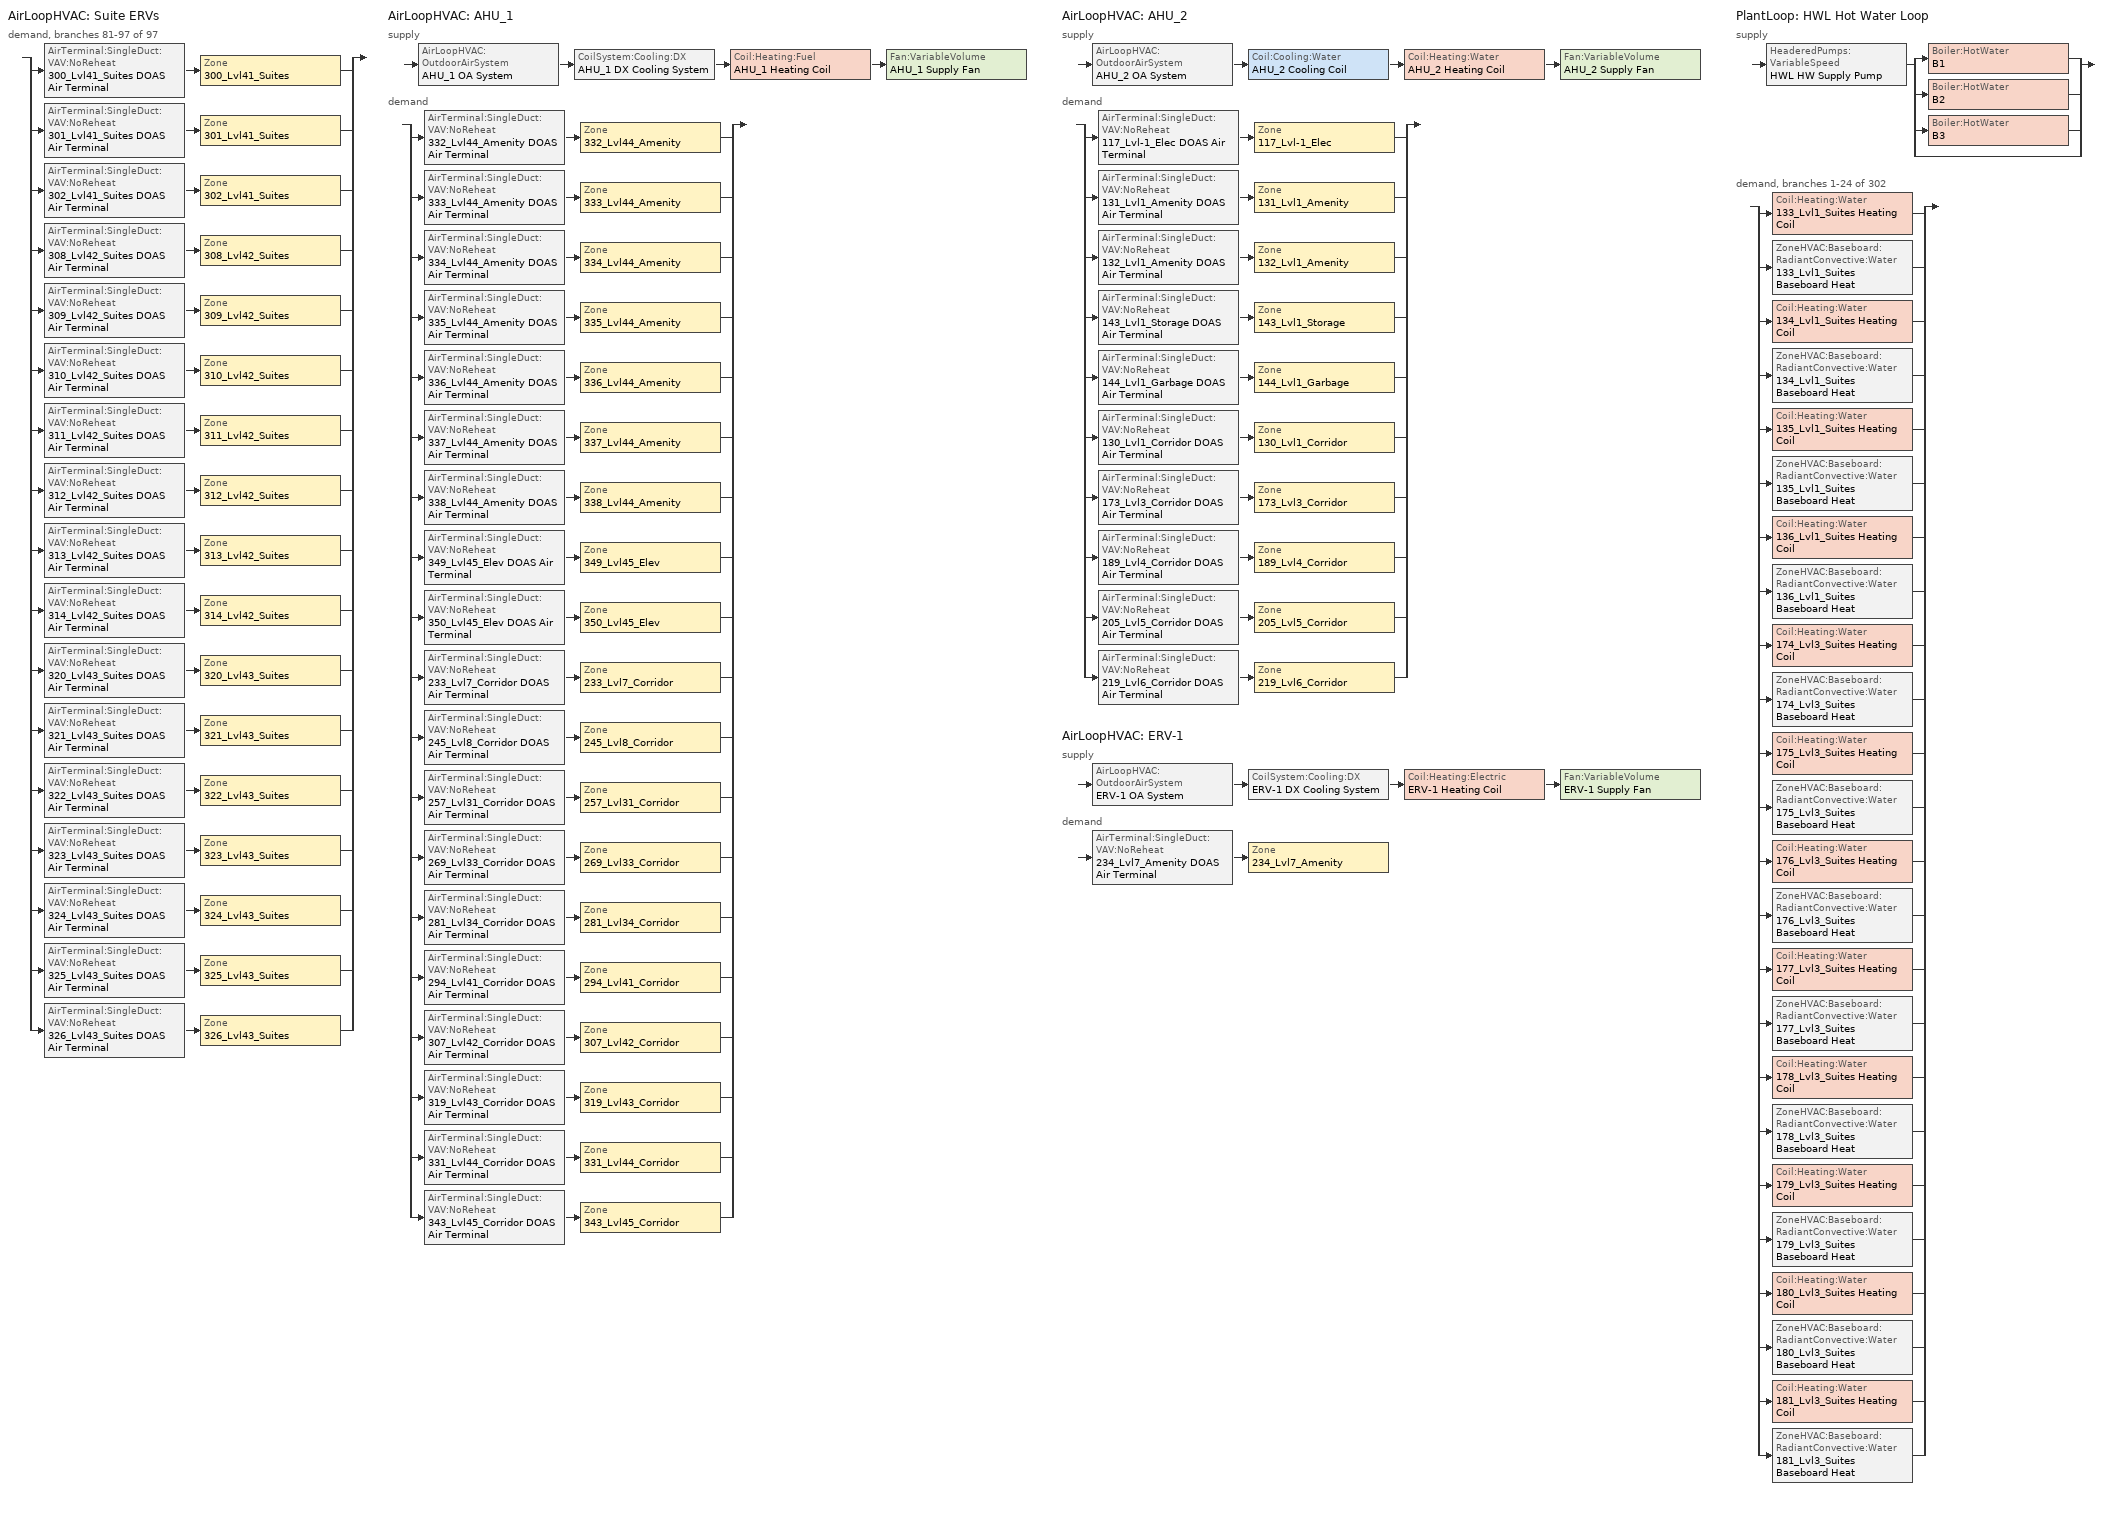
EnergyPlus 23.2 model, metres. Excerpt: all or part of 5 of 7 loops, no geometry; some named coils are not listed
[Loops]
AirLoopHVAC 'Suite ERVs'
 demand, branches 81-97 of 97: split
  | AirTerminal:SingleDuct:VAV:NoReheat '300_Lvl41_Suites DOAS Air Terminal' > Zone '300_Lvl41_Suites'
  | AirTerminal:SingleDuct:VAV:NoReheat '301_Lvl41_Suites DOAS Air Terminal' > Zone '301_Lvl41_Suites'
  | AirTerminal:SingleDuct:VAV:NoReheat '302_Lvl41_Suites DOAS Air Terminal' > Zone '302_Lvl41_Suites'
  | AirTerminal:SingleDuct:VAV:NoReheat '308_Lvl42_Suites DOAS Air Terminal' > Zone '308_Lvl42_Suites'
  | AirTerminal:SingleDuct:VAV:NoReheat '309_Lvl42_Suites DOAS Air Terminal' > Zone '309_Lvl42_Suites'
  | AirTerminal:SingleDuct:VAV:NoReheat '310_Lvl42_Suites DOAS Air Terminal' > Zone '310_Lvl42_Suites'
  | AirTerminal:SingleDuct:VAV:NoReheat '311_Lvl42_Suites DOAS Air Terminal' > Zone '311_Lvl42_Suites'
  | AirTerminal:SingleDuct:VAV:NoReheat '312_Lvl42_Suites DOAS Air Terminal' > Zone '312_Lvl42_Suites'
  | AirTerminal:SingleDuct:VAV:NoReheat '313_Lvl42_Suites DOAS Air Terminal' > Zone '313_Lvl42_Suites'
  | AirTerminal:SingleDuct:VAV:NoReheat '314_Lvl42_Suites DOAS Air Terminal' > Zone '314_Lvl42_Suites'
  | AirTerminal:SingleDuct:VAV:NoReheat '320_Lvl43_Suites DOAS Air Terminal' > Zone '320_Lvl43_Suites'
  | AirTerminal:SingleDuct:VAV:NoReheat '321_Lvl43_Suites DOAS Air Terminal' > Zone '321_Lvl43_Suites'
  | AirTerminal:SingleDuct:VAV:NoReheat '322_Lvl43_Suites DOAS Air Terminal' > Zone '322_Lvl43_Suites'
  | AirTerminal:SingleDuct:VAV:NoReheat '323_Lvl43_Suites DOAS Air Terminal' > Zone '323_Lvl43_Suites'
  | AirTerminal:SingleDuct:VAV:NoReheat '324_Lvl43_Suites DOAS Air Terminal' > Zone '324_Lvl43_Suites'
  | AirTerminal:SingleDuct:VAV:NoReheat '325_Lvl43_Suites DOAS Air Terminal' > Zone '325_Lvl43_Suites'
  | AirTerminal:SingleDuct:VAV:NoReheat '326_Lvl43_Suites DOAS Air Terminal' > Zone '326_Lvl43_Suites'
AirLoopHVAC 'AHU_1'
 supply: AirLoopHVAC:OutdoorAirSystem 'AHU_1 OA System' > CoilSystem:Cooling:DX 'AHU_1 DX Cooling System' > Coil:Heating:Fuel 'AHU_1 Heating Coil' > Fan:VariableVolume 'AHU_1 Supply Fan'
 demand: split
  | AirTerminal:SingleDuct:VAV:NoReheat '332_Lvl44_Amenity DOAS Air Terminal' > Zone '332_Lvl44_Amenity'
  | AirTerminal:SingleDuct:VAV:NoReheat '333_Lvl44_Amenity DOAS Air Terminal' > Zone '333_Lvl44_Amenity'
  | AirTerminal:SingleDuct:VAV:NoReheat '334_Lvl44_Amenity DOAS Air Terminal' > Zone '334_Lvl44_Amenity'
  | AirTerminal:SingleDuct:VAV:NoReheat '335_Lvl44_Amenity DOAS Air Terminal' > Zone '335_Lvl44_Amenity'
  | AirTerminal:SingleDuct:VAV:NoReheat '336_Lvl44_Amenity DOAS Air Terminal' > Zone '336_Lvl44_Amenity'
  | AirTerminal:SingleDuct:VAV:NoReheat '337_Lvl44_Amenity DOAS Air Terminal' > Zone '337_Lvl44_Amenity'
  | AirTerminal:SingleDuct:VAV:NoReheat '338_Lvl44_Amenity DOAS Air Terminal' > Zone '338_Lvl44_Amenity'
  | AirTerminal:SingleDuct:VAV:NoReheat '349_Lvl45_Elev DOAS Air Terminal' > Zone '349_Lvl45_Elev'
  | AirTerminal:SingleDuct:VAV:NoReheat '350_Lvl45_Elev DOAS Air Terminal' > Zone '350_Lvl45_Elev'
  | AirTerminal:SingleDuct:VAV:NoReheat '233_Lvl7_Corridor DOAS Air Terminal' > Zone '233_Lvl7_Corridor'
  | AirTerminal:SingleDuct:VAV:NoReheat '245_Lvl8_Corridor DOAS Air Terminal' > Zone '245_Lvl8_Corridor'
  | AirTerminal:SingleDuct:VAV:NoReheat '257_Lvl31_Corridor DOAS Air Terminal' > Zone '257_Lvl31_Corridor'
  | AirTerminal:SingleDuct:VAV:NoReheat '269_Lvl33_Corridor DOAS Air Terminal' > Zone '269_Lvl33_Corridor'
  | AirTerminal:SingleDuct:VAV:NoReheat '281_Lvl34_Corridor DOAS Air Terminal' > Zone '281_Lvl34_Corridor'
  | AirTerminal:SingleDuct:VAV:NoReheat '294_Lvl41_Corridor DOAS Air Terminal' > Zone '294_Lvl41_Corridor'
  | AirTerminal:SingleDuct:VAV:NoReheat '307_Lvl42_Corridor DOAS Air Terminal' > Zone '307_Lvl42_Corridor'
  | AirTerminal:SingleDuct:VAV:NoReheat '319_Lvl43_Corridor DOAS Air Terminal' > Zone '319_Lvl43_Corridor'
  | AirTerminal:SingleDuct:VAV:NoReheat '331_Lvl44_Corridor DOAS Air Terminal' > Zone '331_Lvl44_Corridor'
  | AirTerminal:SingleDuct:VAV:NoReheat '343_Lvl45_Corridor DOAS Air Terminal' > Zone '343_Lvl45_Corridor'
AirLoopHVAC 'AHU_2'
 supply: AirLoopHVAC:OutdoorAirSystem 'AHU_2 OA System' > Coil:Cooling:Water 'AHU_2 Cooling Coil' > Coil:Heating:Water 'AHU_2 Heating Coil' > Fan:VariableVolume 'AHU_2 Supply Fan'
 demand: split
  | AirTerminal:SingleDuct:VAV:NoReheat '117_Lvl-1_Elec DOAS Air Terminal' > Zone '117_Lvl-1_Elec'
  | AirTerminal:SingleDuct:VAV:NoReheat '131_Lvl1_Amenity DOAS Air Terminal' > Zone '131_Lvl1_Amenity'
  | AirTerminal:SingleDuct:VAV:NoReheat '132_Lvl1_Amenity DOAS Air Terminal' > Zone '132_Lvl1_Amenity'
  | AirTerminal:SingleDuct:VAV:NoReheat '143_Lvl1_Storage DOAS Air Terminal' > Zone '143_Lvl1_Storage'
  | AirTerminal:SingleDuct:VAV:NoReheat '144_Lvl1_Garbage DOAS Air Terminal' > Zone '144_Lvl1_Garbage'
  | AirTerminal:SingleDuct:VAV:NoReheat '130_Lvl1_Corridor DOAS Air Terminal' > Zone '130_Lvl1_Corridor'
  | AirTerminal:SingleDuct:VAV:NoReheat '173_Lvl3_Corridor DOAS Air Terminal' > Zone '173_Lvl3_Corridor'
  | AirTerminal:SingleDuct:VAV:NoReheat '189_Lvl4_Corridor DOAS Air Terminal' > Zone '189_Lvl4_Corridor'
  | AirTerminal:SingleDuct:VAV:NoReheat '205_Lvl5_Corridor DOAS Air Terminal' > Zone '205_Lvl5_Corridor'
  | AirTerminal:SingleDuct:VAV:NoReheat '219_Lvl6_Corridor DOAS Air Terminal' > Zone '219_Lvl6_Corridor'
AirLoopHVAC 'ERV-1'
 supply: AirLoopHVAC:OutdoorAirSystem 'ERV-1 OA System' > CoilSystem:Cooling:DX 'ERV-1 DX Cooling System' > Coil:Heating:Electric 'ERV-1 Heating Coil' > Fan:VariableVolume 'ERV-1 Supply Fan'
 demand: AirTerminal:SingleDuct:VAV:NoReheat '234_Lvl7_Amenity DOAS Air Terminal' > Zone '234_Lvl7_Amenity'
PlantLoop 'HWL Hot Water Loop'
 supply: HeaderedPumps:VariableSpeed 'HWL HW Supply Pump' > split
  | Boiler:HotWater 'B1'
  | Boiler:HotWater 'B2'
  | Boiler:HotWater 'B3'
  | bypass
 demand, branches 1-24 of 302: split
  | Coil:Heating:Water '133_Lvl1_Suites Heating Coil'
  | ZoneHVAC:Baseboard:RadiantConvective:Water '133_Lvl1_Suites Baseboard Heat'
  | Coil:Heating:Water '134_Lvl1_Suites Heating Coil'
  | ZoneHVAC:Baseboard:RadiantConvective:Water '134_Lvl1_Suites Baseboard Heat'
  | Coil:Heating:Water '135_Lvl1_Suites Heating Coil'
  | ZoneHVAC:Baseboard:RadiantConvective:Water '135_Lvl1_Suites Baseboard Heat'
  | Coil:Heating:Water '136_Lvl1_Suites Heating Coil'
  | ZoneHVAC:Baseboard:RadiantConvective:Water '136_Lvl1_Suites Baseboard Heat'
  | Coil:Heating:Water '174_Lvl3_Suites Heating Coil'
  | ZoneHVAC:Baseboard:RadiantConvective:Water '174_Lvl3_Suites Baseboard Heat'
  | Coil:Heating:Water '175_Lvl3_Suites Heating Coil'
  | ZoneHVAC:Baseboard:RadiantConvective:Water '175_Lvl3_Suites Baseboard Heat'
  | Coil:Heating:Water '176_Lvl3_Suites Heating Coil'
  | ZoneHVAC:Baseboard:RadiantConvective:Water '176_Lvl3_Suites Baseboard Heat'
  | Coil:Heating:Water '177_Lvl3_Suites Heating Coil'
  | ZoneHVAC:Baseboard:RadiantConvective:Water '177_Lvl3_Suites Baseboard Heat'
  | Coil:Heating:Water '178_Lvl3_Suites Heating Coil'
  | ZoneHVAC:Baseboard:RadiantConvective:Water '178_Lvl3_Suites Baseboard Heat'
  | Coil:Heating:Water '179_Lvl3_Suites Heating Coil'
  | ZoneHVAC:Baseboard:RadiantConvective:Water '179_Lvl3_Suites Baseboard Heat'
  | Coil:Heating:Water '180_Lvl3_Suites Heating Coil'
  | ZoneHVAC:Baseboard:RadiantConvective:Water '180_Lvl3_Suites Baseboard Heat'
  | Coil:Heating:Water '181_Lvl3_Suites Heating Coil'
  | ZoneHVAC:Baseboard:RadiantConvective:Water '181_Lvl3_Suites Baseboard Heat'
[DesignSpecification:OutdoorAir] Outdoor Air Method=Sum
Name | Outdoor Air Flow per Person {m3/s-person} | Outdoor Air Flow per Zone Floor Area {m3/s-m2}
No_OA | 0 | 0
Corr_62_DSOA | 0 | 0.0003
MPAmen-Dorm_62_DSOA; Suites_62_DSOA | 0.0025 | 0.0003
[DesignSpecification:ZoneAirDistribution]
Ez_0.8: Zone Air Distribution Effectiveness in Cooling Mode=0.8; Zone Air Distribution Effectiveness in Heating Mode=0.8
[Sizing:Zone] Zone Cooling Design Supply Air Temperature Input Method=SupplyAirTemperature; Zone Cooling Design Supply Air Temperature {C}=14; Zone Cooling Design Supply Air Temperature Difference {deltaC}=11.11; Zone Heating Design Supply Air Temperature Input Method=SupplyAirTemperature; Zone Heating Design Supply Air Temperature {C}=50; Zone Heating Design Supply Air Temperature Difference {deltaC}=30; Zone Cooling Design Supply Air Humidity Ratio {kgWater/kgDryAir}=0.008; Zone Heating Design Supply Air Humidity Ratio {kgWater/kgDryAir}=0.008; Cooling Minimum Air Flow Fraction=0; Heating Maximum Air Flow Fraction=0; Design Specification Zone Air Distribution Object=Ez_0.8
Name | Design Specification Outdoor Air Object | Cooling Design Air Flow Method | Cooling Design Air Flow Rate {m3/s} | Heating Design Air Flow Method | Heating Design Air Flow Rate {m3/s}
300_Lvl41_Suites; 301_Lvl41_Suites; 312_Lvl42_Suites; 313_Lvl42_Suites; 324_Lvl43_Suites; 325_Lvl43_Suites | Suites_62_DSOA | Flow/Zone | 0.401133 | Flow/Zone | 0.401133
302_Lvl41_Suites; 308_Lvl42_Suites; 314_Lvl42_Suites; 320_Lvl43_Suites; 326_Lvl43_Suites | Suites_62_DSOA | Flow/Zone | 0.283152 | Flow/Zone | 0.283152
309_Lvl42_Suites; 321_Lvl43_Suites | Suites_62_DSOA | Flow/Zone | 0.495517 | Flow/Zone | 0.495517
310_Lvl42_Suites; 322_Lvl43_Suites | Suites_62_DSOA | Flow/Zone | 0.377537 | Flow/Zone | 0.377537
311_Lvl42_Suites; 323_Lvl43_Suites | Suites_62_DSOA | Flow/Zone | 0.637093 | Flow/Zone | 0.637093
117_Lvl-1_Elec; 143_Lvl1_Storage; 144_Lvl1_Garbage; 349_Lvl45_Elev; 350_Lvl45_Elev | No_OA | DesignDay | 0 | DesignDay | 0
131_Lvl1_Amenity | MPAmen-Dorm_62_DSOA | Flow/Zone | 0.424729 | Flow/Zone | 0.424729
132_Lvl1_Amenity; 337_Lvl44_Amenity | MPAmen-Dorm_62_DSOA | Flow/Zone | 0.471921 | Flow/Zone | 0.471921
234_Lvl7_Amenity | MPAmen-Dorm_62_DSOA | Flow/Zone | 0.212364 | Flow/Zone | 0.212364
332_Lvl44_Amenity | MPAmen-Dorm_62_DSOA | Flow/Zone | 0.377537 | Flow/Zone | 0.377537
333_Lvl44_Amenity | MPAmen-Dorm_62_DSOA | Flow/Zone | 1.03823 | Flow/Zone | 1.03823
334_Lvl44_Amenity; 335_Lvl44_Amenity | MPAmen-Dorm_62_DSOA | Flow/Zone | 0.188768 | Flow/Zone | 0.188768
336_Lvl44_Amenity; 338_Lvl44_Amenity | MPAmen-Dorm_62_DSOA | Flow/Zone | 0.283152 | Flow/Zone | 0.283152
130_Lvl1_Corridor; 173_Lvl3_Corridor; 189_Lvl4_Corridor; 205_Lvl5_Corridor; 219_Lvl6_Corridor; 233_Lvl7_Corridor; 245_Lvl8_Corridor; 257_Lvl31_Corridor; 269_Lvl33_Corridor; 281_Lvl34_Corridor; 294_Lvl41_Corridor; 307_Lvl42_Corridor; 319_Lvl43_Corridor; 331_Lvl44_Corridor; 343_Lvl45_Corridor | Corr_62_DSOA | DesignDay | 0 | Flow/Zone | 0.2
[Sizing:System] Type of Load to Size On=VentilationRequirement; Design Outdoor Air Flow Rate {m3/s}=autosize; Central Heating Maximum System Air Flow Ratio=1; Preheat Design Temperature {C}=2; Preheat Design Humidity Ratio {kgWater/kgDryAir}=0.008; Precool Design Temperature {C}=11; Precool Design Humidity Ratio {kgWater/kgDryAir}=0.008; Type of Zone Sum to Use=NonCoincident; 100% Outdoor Air in Cooling=Yes; 100% Outdoor Air in Heating=Yes; Central Cooling Design Supply Air Humidity Ratio {kgWater/kgDryAir}=0.00924; Central Heating Design Supply Air Humidity Ratio {kgWater/kgDryAir}=0.003; Cooling Supply Air Flow Rate Method=DesignDay; Cooling Supply Air Flow Rate {m3/s}=0; Heating Supply Air Flow Rate Method=DesignDay; Heating Supply Air Flow Rate {m3/s}=0; System Outdoor Air Method=ZoneSum; Zone Maximum Outdoor Air Fraction=1; Cooling Design Capacity Method=CoolingDesignCapacity; Cooling Design Capacity {W}=autosize; Heating Design Capacity Method=HeatingDesignCapacity; Heating Design Capacity {W}=autosize; Central Cooling Capacity Control Method=OnOff
Name | Central Cooling Design Supply Air Temperature {C} | Central Heating Design Supply Air Temperature {C}
AHU_1; AHU_2 | 21 | 20
ERV-1 | 12.8 | 12.2
[Sizing:Plant]
HWL Hot Water Loop: Loop Type=Heating; Design Loop Exit Temperature {C}=82; Loop Design Temperature Difference {deltaC}=11
[ZoneControl:Thermostat] Control Type Schedule=HVACTemplate-Always 4
Name | Zone or ZoneList | Control 1
300_Lvl41_Suites Thermostat | 300_Lvl41_Suites | G_Tstat_Template Dual SP Control
301_Lvl41_Suites Thermostat | 301_Lvl41_Suites | G_Tstat_Template Dual SP Control
302_Lvl41_Suites Thermostat | 302_Lvl41_Suites | G_Tstat_Template Dual SP Control
308_Lvl42_Suites Thermostat | 308_Lvl42_Suites | G_Tstat_Template Dual SP Control
309_Lvl42_Suites Thermostat | 309_Lvl42_Suites | G_Tstat_Template Dual SP Control
310_Lvl42_Suites Thermostat | 310_Lvl42_Suites | G_Tstat_Template Dual SP Control
311_Lvl42_Suites Thermostat | 311_Lvl42_Suites | G_Tstat_Template Dual SP Control
312_Lvl42_Suites Thermostat | 312_Lvl42_Suites | G_Tstat_Template Dual SP Control
313_Lvl42_Suites Thermostat | 313_Lvl42_Suites | G_Tstat_Template Dual SP Control
314_Lvl42_Suites Thermostat | 314_Lvl42_Suites | G_Tstat_Template Dual SP Control
320_Lvl43_Suites Thermostat | 320_Lvl43_Suites | G_Tstat_Template Dual SP Control
321_Lvl43_Suites Thermostat | 321_Lvl43_Suites | G_Tstat_Template Dual SP Control
322_Lvl43_Suites Thermostat | 322_Lvl43_Suites | G_Tstat_Template Dual SP Control
323_Lvl43_Suites Thermostat | 323_Lvl43_Suites | G_Tstat_Template Dual SP Control
324_Lvl43_Suites Thermostat | 324_Lvl43_Suites | G_Tstat_Template Dual SP Control
325_Lvl43_Suites Thermostat | 325_Lvl43_Suites | G_Tstat_Template Dual SP Control
326_Lvl43_Suites Thermostat | 326_Lvl43_Suites | G_Tstat_Template Dual SP Control
117_Lvl-1_Elec Thermostat | 117_Lvl-1_Elec | H_Tstat_Template Dual SP Control
131_Lvl1_Amenity Thermostat | 131_Lvl1_Amenity | B_Tstat_Template Dual SP Control
132_Lvl1_Amenity Thermostat | 132_Lvl1_Amenity | B_Tstat_Template Dual SP Control
143_Lvl1_Storage Thermostat | 143_Lvl1_Storage | H_Tstat_Template Dual SP Control
144_Lvl1_Garbage Thermostat | 144_Lvl1_Garbage | H_Tstat_Template Dual SP Control
234_Lvl7_Amenity Thermostat | 234_Lvl7_Amenity | B_Tstat_Template Dual SP Control
332_Lvl44_Amenity Thermostat | 332_Lvl44_Amenity | B_Tstat_Template Dual SP Control
333_Lvl44_Amenity Thermostat | 333_Lvl44_Amenity | B_Tstat_Template Dual SP Control
334_Lvl44_Amenity Thermostat | 334_Lvl44_Amenity | B_Tstat_Template Dual SP Control
335_Lvl44_Amenity Thermostat | 335_Lvl44_Amenity | B_Tstat_Template Dual SP Control
336_Lvl44_Amenity Thermostat | 336_Lvl44_Amenity | B_Tstat_Template Dual SP Control
337_Lvl44_Amenity Thermostat | 337_Lvl44_Amenity | B_Tstat_Template Dual SP Control
338_Lvl44_Amenity Thermostat | 338_Lvl44_Amenity | B_Tstat_Template Dual SP Control
349_Lvl45_Elev Thermostat | 349_Lvl45_Elev | H_Tstat_Template Dual SP Control
350_Lvl45_Elev Thermostat | 350_Lvl45_Elev | H_Tstat_Template Dual SP Control
130_Lvl1_Corridor Thermostat | 130_Lvl1_Corridor | HtgOnly_Tstat_Template Dual SP Control
173_Lvl3_Corridor Thermostat | 173_Lvl3_Corridor | HtgOnly_Tstat_Template Dual SP Control
189_Lvl4_Corridor Thermostat | 189_Lvl4_Corridor | HtgOnly_Tstat_Template Dual SP Control
205_Lvl5_Corridor Thermostat | 205_Lvl5_Corridor | HtgOnly_Tstat_Template Dual SP Control
219_Lvl6_Corridor Thermostat | 219_Lvl6_Corridor | HtgOnly_Tstat_Template Dual SP Control
233_Lvl7_Corridor Thermostat | 233_Lvl7_Corridor | HtgOnly_Tstat_Template Dual SP Control
245_Lvl8_Corridor Thermostat | 245_Lvl8_Corridor | HtgOnly_Tstat_Template Dual SP Control
257_Lvl31_Corridor Thermostat | 257_Lvl31_Corridor | HtgOnly_Tstat_Template Dual SP Control
269_Lvl33_Corridor Thermostat | 269_Lvl33_Corridor | HtgOnly_Tstat_Template Dual SP Control
281_Lvl34_Corridor Thermostat | 281_Lvl34_Corridor | HtgOnly_Tstat_Template Dual SP Control
294_Lvl41_Corridor Thermostat | 294_Lvl41_Corridor | HtgOnly_Tstat_Template Dual SP Control
307_Lvl42_Corridor Thermostat | 307_Lvl42_Corridor | HtgOnly_Tstat_Template Dual SP Control
319_Lvl43_Corridor Thermostat | 319_Lvl43_Corridor | HtgOnly_Tstat_Template Dual SP Control
331_Lvl44_Corridor Thermostat | 331_Lvl44_Corridor | HtgOnly_Tstat_Template Dual SP Control
343_Lvl45_Corridor Thermostat | 343_Lvl45_Corridor | HtgOnly_Tstat_Template Dual SP Control
[ThermostatSetpoint:DualSetpoint]
Name | Heating Setpoint Temperature Schedule | Cooling Setpoint Temperature Schedule
HtgOnly_Tstat_Template Dual SP Control | Corr_18C_Ann | NoClg_Ann
B_Tstat_Template Dual SP Control | B_Htg_NECB | B_Clg_NECB
G_Tstat_Template Dual SP Control | G_Htg_NECB | G_Clg_NECB
H_Tstat_Template Dual SP Control | H_Htg_NECB | H_Clg_NECB
[ZoneHVAC:FourPipeFanCoil] Capacity Control Method=CyclingFan; Maximum Supply Air Flow Rate {m3/s}=autosize; Low Speed Supply Air Flow Ratio=0.7; Medium Speed Supply Air Flow Ratio=0.85; Maximum Outdoor Air Flow Rate {m3/s}=0; Maximum Cold Water Flow Rate {m3/s}=autosize; Minimum Cold Water Flow Rate {m3/s}=0; Cooling Convergence Tolerance=0.001; Maximum Hot Water Flow Rate {m3/s}=autosize; Minimum Hot Water Flow Rate {m3/s}=0; Heating Convergence Tolerance=0.001
Name | Supply Air Fan | Cooling Coil | Heating Coil
133_Lvl1_Suites Fan Coil | 133_Lvl1_Suites Supply Fan | 133_Lvl1_Suites Cooling Coil | 133_Lvl1_Suites Heating Coil
134_Lvl1_Suites Fan Coil | 134_Lvl1_Suites Supply Fan | 134_Lvl1_Suites Cooling Coil | 134_Lvl1_Suites Heating Coil
135_Lvl1_Suites Fan Coil | 135_Lvl1_Suites Supply Fan | 135_Lvl1_Suites Cooling Coil | 135_Lvl1_Suites Heating Coil
136_Lvl1_Suites Fan Coil | 136_Lvl1_Suites Supply Fan | 136_Lvl1_Suites Cooling Coil | 136_Lvl1_Suites Heating Coil
174_Lvl3_Suites Fan Coil | 174_Lvl3_Suites Supply Fan | 174_Lvl3_Suites Cooling Coil | 174_Lvl3_Suites Heating Coil
175_Lvl3_Suites Fan Coil | 175_Lvl3_Suites Supply Fan | 175_Lvl3_Suites Cooling Coil | 175_Lvl3_Suites Heating Coil
176_Lvl3_Suites Fan Coil | 176_Lvl3_Suites Supply Fan | 176_Lvl3_Suites Cooling Coil | 176_Lvl3_Suites Heating Coil
177_Lvl3_Suites Fan Coil | 177_Lvl3_Suites Supply Fan | 177_Lvl3_Suites Cooling Coil | 177_Lvl3_Suites Heating Coil
178_Lvl3_Suites Fan Coil | 178_Lvl3_Suites Supply Fan | 178_Lvl3_Suites Cooling Coil | 178_Lvl3_Suites Heating Coil
179_Lvl3_Suites Fan Coil | 179_Lvl3_Suites Supply Fan | 179_Lvl3_Suites Cooling Coil | 179_Lvl3_Suites Heating Coil
180_Lvl3_Suites Fan Coil | 180_Lvl3_Suites Supply Fan | 180_Lvl3_Suites Cooling Coil | 180_Lvl3_Suites Heating Coil
181_Lvl3_Suites Fan Coil | 181_Lvl3_Suites Supply Fan | 181_Lvl3_Suites Cooling Coil | 181_Lvl3_Suites Heating Coil
[ZoneHVAC:Baseboard:RadiantConvective:Water:Design] Heating Design Capacity Method=HeatingDesignCapacity; Convergence Tolerance=0.001; Fraction Radiant=0; Fraction of Radiant Energy Incident on People=0
133_Lvl1_Suites Baseboard Heat Design Object; 134_Lvl1_Suites Baseboard Heat Design Object; 135_Lvl1_Suites Baseboard Heat Design Object; 136_Lvl1_Suites Baseboard Heat Design Object; 174_Lvl3_Suites Baseboard Heat Design Object; 175_Lvl3_Suites Baseboard Heat Design Object; 176_Lvl3_Suites Baseboard Heat Design Object; 177_Lvl3_Suites Baseboard Heat Design Object; 178_Lvl3_Suites Baseboard Heat Design Object; 179_Lvl3_Suites Baseboard Heat Design Object; 180_Lvl3_Suites Baseboard Heat Design Object; 181_Lvl3_Suites Baseboard Heat Design Object
[ZoneHVAC:Baseboard:RadiantConvective:Water] Availability Schedule=Always Off; Rated Average Water Temperature {C}=82.2; Rated Water Mass Flow Rate {kg/s}=0.063; Heating Design Capacity {W}=autosize; Maximum Water Flow Rate {m3/s}=autosize
Name | Design Object
133_Lvl1_Suites Baseboard Heat | 133_Lvl1_Suites Baseboard Heat Design Object
134_Lvl1_Suites Baseboard Heat | 134_Lvl1_Suites Baseboard Heat Design Object
135_Lvl1_Suites Baseboard Heat | 135_Lvl1_Suites Baseboard Heat Design Object
136_Lvl1_Suites Baseboard Heat | 136_Lvl1_Suites Baseboard Heat Design Object
174_Lvl3_Suites Baseboard Heat | 174_Lvl3_Suites Baseboard Heat Design Object
175_Lvl3_Suites Baseboard Heat | 175_Lvl3_Suites Baseboard Heat Design Object
176_Lvl3_Suites Baseboard Heat | 176_Lvl3_Suites Baseboard Heat Design Object
177_Lvl3_Suites Baseboard Heat | 177_Lvl3_Suites Baseboard Heat Design Object
178_Lvl3_Suites Baseboard Heat | 178_Lvl3_Suites Baseboard Heat Design Object
179_Lvl3_Suites Baseboard Heat | 179_Lvl3_Suites Baseboard Heat Design Object
180_Lvl3_Suites Baseboard Heat | 180_Lvl3_Suites Baseboard Heat Design Object
181_Lvl3_Suites Baseboard Heat | 181_Lvl3_Suites Baseboard Heat Design Object
[AirTerminal:SingleDuct:VAV:NoReheat] Maximum Air Flow Rate {m3/s}=autosize; Zone Minimum Air Flow Input Method=Constant; Constant Minimum Air Flow Fraction=1
300_Lvl41_Suites DOAS Air Terminal; 301_Lvl41_Suites DOAS Air Terminal; 302_Lvl41_Suites DOAS Air Terminal; 308_Lvl42_Suites DOAS Air Terminal; 309_Lvl42_Suites DOAS Air Terminal; 310_Lvl42_Suites DOAS Air Terminal; 311_Lvl42_Suites DOAS Air Terminal; 312_Lvl42_Suites DOAS Air Terminal; 313_Lvl42_Suites DOAS Air Terminal; 314_Lvl42_Suites DOAS Air Terminal; 320_Lvl43_Suites DOAS Air Terminal; 321_Lvl43_Suites DOAS Air Terminal; 322_Lvl43_Suites DOAS Air Terminal; 323_Lvl43_Suites DOAS Air Terminal; 324_Lvl43_Suites DOAS Air Terminal; 325_Lvl43_Suites DOAS Air Terminal; 326_Lvl43_Suites DOAS Air Terminal; 117_Lvl-1_Elec DOAS Air Terminal; 131_Lvl1_Amenity DOAS Air Terminal; 132_Lvl1_Amenity DOAS Air Terminal; 143_Lvl1_Storage DOAS Air Terminal; 144_Lvl1_Garbage DOAS Air Terminal; 234_Lvl7_Amenity DOAS Air Terminal; 332_Lvl44_Amenity DOAS Air Terminal; 333_Lvl44_Amenity DOAS Air Terminal; 334_Lvl44_Amenity DOAS Air Terminal; 335_Lvl44_Amenity DOAS Air Terminal; 336_Lvl44_Amenity DOAS Air Terminal; 337_Lvl44_Amenity DOAS Air Terminal; 338_Lvl44_Amenity DOAS Air Terminal; 349_Lvl45_Elev DOAS Air Terminal; 350_Lvl45_Elev DOAS Air Terminal; 130_Lvl1_Corridor DOAS Air Terminal; 173_Lvl3_Corridor DOAS Air Terminal; 189_Lvl4_Corridor DOAS Air Terminal; 205_Lvl5_Corridor DOAS Air Terminal; 219_Lvl6_Corridor DOAS Air Terminal; 233_Lvl7_Corridor DOAS Air Terminal; 245_Lvl8_Corridor DOAS Air Terminal; 257_Lvl31_Corridor DOAS Air Terminal; 269_Lvl33_Corridor DOAS Air Terminal; 281_Lvl34_Corridor DOAS Air Terminal; 294_Lvl41_Corridor DOAS Air Terminal; 307_Lvl42_Corridor DOAS Air Terminal; 319_Lvl43_Corridor DOAS Air Terminal; 331_Lvl44_Corridor DOAS Air Terminal; 343_Lvl45_Corridor DOAS Air Terminal
[Zone equipment]
300_Lvl41_Suites: 300_Lvl41_Suites DOAS Air Terminal, 300_Lvl41_Suites Fan Coil, 300_Lvl41_Suites Baseboard Heat
301_Lvl41_Suites: 301_Lvl41_Suites DOAS Air Terminal, 301_Lvl41_Suites Fan Coil, 301_Lvl41_Suites Baseboard Heat
302_Lvl41_Suites: 302_Lvl41_Suites DOAS Air Terminal, 302_Lvl41_Suites Fan Coil, 302_Lvl41_Suites Baseboard Heat
308_Lvl42_Suites: 308_Lvl42_Suites DOAS Air Terminal, 308_Lvl42_Suites Fan Coil, 308_Lvl42_Suites Baseboard Heat
309_Lvl42_Suites: 309_Lvl42_Suites DOAS Air Terminal, 309_Lvl42_Suites Fan Coil, 309_Lvl42_Suites Baseboard Heat
310_Lvl42_Suites: 310_Lvl42_Suites DOAS Air Terminal, 310_Lvl42_Suites Fan Coil, 310_Lvl42_Suites Baseboard Heat
311_Lvl42_Suites: 311_Lvl42_Suites DOAS Air Terminal, 311_Lvl42_Suites Fan Coil, 311_Lvl42_Suites Baseboard Heat
312_Lvl42_Suites: 312_Lvl42_Suites DOAS Air Terminal, 312_Lvl42_Suites Fan Coil, 312_Lvl42_Suites Baseboard Heat
313_Lvl42_Suites: 313_Lvl42_Suites DOAS Air Terminal, 313_Lvl42_Suites Fan Coil, 313_Lvl42_Suites Baseboard Heat
314_Lvl42_Suites: 314_Lvl42_Suites DOAS Air Terminal, 314_Lvl42_Suites Fan Coil, 314_Lvl42_Suites Baseboard Heat
320_Lvl43_Suites: 320_Lvl43_Suites DOAS Air Terminal, 320_Lvl43_Suites Fan Coil, 320_Lvl43_Suites Baseboard Heat
321_Lvl43_Suites: 321_Lvl43_Suites DOAS Air Terminal, 321_Lvl43_Suites Fan Coil, 321_Lvl43_Suites Baseboard Heat
322_Lvl43_Suites: 322_Lvl43_Suites DOAS Air Terminal, 322_Lvl43_Suites Fan Coil, 322_Lvl43_Suites Baseboard Heat
323_Lvl43_Suites: 323_Lvl43_Suites DOAS Air Terminal, 323_Lvl43_Suites Fan Coil, 323_Lvl43_Suites Baseboard Heat
324_Lvl43_Suites: 324_Lvl43_Suites DOAS Air Terminal, 324_Lvl43_Suites Fan Coil, 324_Lvl43_Suites Baseboard Heat
325_Lvl43_Suites: 325_Lvl43_Suites DOAS Air Terminal, 325_Lvl43_Suites Fan Coil, 325_Lvl43_Suites Baseboard Heat
326_Lvl43_Suites: 326_Lvl43_Suites DOAS Air Terminal, 326_Lvl43_Suites Fan Coil, 326_Lvl43_Suites Baseboard Heat
117_Lvl-1_Elec: 117_Lvl-1_Elec DOAS Air Terminal, 117_Lvl-1_Elec Fan Coil, 117_Lvl-1_Elec Baseboard Heat
131_Lvl1_Amenity: 131_Lvl1_Amenity DOAS Air Terminal, 131_Lvl1_Amenity Fan Coil, 131_Lvl1_Amenity Baseboard Heat
132_Lvl1_Amenity: 132_Lvl1_Amenity DOAS Air Terminal, 132_Lvl1_Amenity Fan Coil, 132_Lvl1_Amenity Baseboard Heat
143_Lvl1_Storage: 143_Lvl1_Storage DOAS Air Terminal, 143_Lvl1_Storage Fan Coil, 143_Lvl1_Storage Baseboard Heat
144_Lvl1_Garbage: 144_Lvl1_Garbage DOAS Air Terminal, 144_Lvl1_Garbage Fan Coil, 144_Lvl1_Garbage Baseboard Heat
234_Lvl7_Amenity: 234_Lvl7_Amenity DOAS Air Terminal, 234_Lvl7_Amenity Fan Coil, 234_Lvl7_Amenity Baseboard Heat
332_Lvl44_Amenity: 332_Lvl44_Amenity DOAS Air Terminal, 332_Lvl44_Amenity Fan Coil, 332_Lvl44_Amenity Baseboard Heat
333_Lvl44_Amenity: 333_Lvl44_Amenity DOAS Air Terminal, 333_Lvl44_Amenity Fan Coil, 333_Lvl44_Amenity Baseboard Heat
334_Lvl44_Amenity: 334_Lvl44_Amenity DOAS Air Terminal, 334_Lvl44_Amenity Fan Coil, 334_Lvl44_Amenity Baseboard Heat
335_Lvl44_Amenity: 335_Lvl44_Amenity DOAS Air Terminal, 335_Lvl44_Amenity Fan Coil, 335_Lvl44_Amenity Baseboard Heat
336_Lvl44_Amenity: 336_Lvl44_Amenity DOAS Air Terminal, 336_Lvl44_Amenity Fan Coil, 336_Lvl44_Amenity Baseboard Heat
337_Lvl44_Amenity: 337_Lvl44_Amenity DOAS Air Terminal, 337_Lvl44_Amenity Fan Coil, 337_Lvl44_Amenity Baseboard Heat
338_Lvl44_Amenity: 338_Lvl44_Amenity DOAS Air Terminal, 338_Lvl44_Amenity Fan Coil, 338_Lvl44_Amenity Baseboard Heat
349_Lvl45_Elev: 349_Lvl45_Elev DOAS Air Terminal, 349_Lvl45_Elev Fan Coil, 349_Lvl45_Elev Baseboard Heat
350_Lvl45_Elev: 350_Lvl45_Elev DOAS Air Terminal, 350_Lvl45_Elev Fan Coil, 350_Lvl45_Elev Baseboard Heat
130_Lvl1_Corridor: 130_Lvl1_Corridor DOAS Air Terminal, 130_Lvl1_Corridor Fan Coil, 130_Lvl1_Corridor Baseboard Heat
173_Lvl3_Corridor: 173_Lvl3_Corridor DOAS Air Terminal, 173_Lvl3_Corridor Fan Coil, 173_Lvl3_Corridor Baseboard Heat
189_Lvl4_Corridor: 189_Lvl4_Corridor DOAS Air Terminal, 189_Lvl4_Corridor Fan Coil, 189_Lvl4_Corridor Baseboard Heat
205_Lvl5_Corridor: 205_Lvl5_Corridor DOAS Air Terminal, 205_Lvl5_Corridor Fan Coil, 205_Lvl5_Corridor Baseboard Heat
219_Lvl6_Corridor: 219_Lvl6_Corridor DOAS Air Terminal, 219_Lvl6_Corridor Fan Coil, 219_Lvl6_Corridor Baseboard Heat
233_Lvl7_Corridor: 233_Lvl7_Corridor DOAS Air Terminal, 233_Lvl7_Corridor Fan Coil, 233_Lvl7_Corridor Baseboard Heat
245_Lvl8_Corridor: 245_Lvl8_Corridor DOAS Air Terminal, 245_Lvl8_Corridor Fan Coil, 245_Lvl8_Corridor Baseboard Heat
257_Lvl31_Corridor: 257_Lvl31_Corridor DOAS Air Terminal, 257_Lvl31_Corridor Fan Coil, 257_Lvl31_Corridor Baseboard Heat
269_Lvl33_Corridor: 269_Lvl33_Corridor DOAS Air Terminal, 269_Lvl33_Corridor Fan Coil, 269_Lvl33_Corridor Baseboard Heat
281_Lvl34_Corridor: 281_Lvl34_Corridor DOAS Air Terminal, 281_Lvl34_Corridor Fan Coil, 281_Lvl34_Corridor Baseboard Heat
294_Lvl41_Corridor: 294_Lvl41_Corridor DOAS Air Terminal, 294_Lvl41_Corridor Fan Coil, 294_Lvl41_Corridor Baseboard Heat
307_Lvl42_Corridor: 307_Lvl42_Corridor DOAS Air Terminal, 307_Lvl42_Corridor Fan Coil, 307_Lvl42_Corridor Baseboard Heat
319_Lvl43_Corridor: 319_Lvl43_Corridor DOAS Air Terminal, 319_Lvl43_Corridor Fan Coil, 319_Lvl43_Corridor Baseboard Heat
331_Lvl44_Corridor: 331_Lvl44_Corridor DOAS Air Terminal, 331_Lvl44_Corridor Fan Coil, 331_Lvl44_Corridor Baseboard Heat
343_Lvl45_Corridor: 343_Lvl45_Corridor DOAS Air Terminal, 343_Lvl45_Corridor Fan Coil, 343_Lvl45_Corridor Baseboard Heat
[Fan:VariableVolume] Fan Total Efficiency=0.7; Maximum Flow Rate {m3/s}=autosize; Fan Power Minimum Flow Rate Input Method=Fraction; Fan Power Minimum Flow Fraction=0; Motor Efficiency=0.9; Motor In Airstream Fraction=1; Fan Power Coefficient 1=0.00153024; Fan Power Coefficient 2=0.00520806; Fan Power Coefficient 3=1.10862; Fan Power Coefficient 4=-0.116356; Fan Power Coefficient 5=0
Name | Availability Schedule | Pressure Rise {Pa}
AHU_1 Supply Fan | Always On | 1626.61
AHU_2 Supply Fan | Always On | 1728.28
ERV-1 Supply Fan | C_Fan_NECB | 1186.64
[Coil:Cooling:Water]
AHU_2 Cooling Coil: Design Water Flow Rate {m3/s}=autosize; Design Air Flow Rate {m3/s}=autosize; Design Inlet Water Temperature {C}=autosize; Design Inlet Air Temperature {C}=autosize; Design Outlet Air Temperature {C}=autosize; Design Inlet Air Humidity Ratio {kgWater/kgDryAir}=autosize; Design Outlet Air Humidity Ratio {kgWater/kgDryAir}=autosize; Type of Analysis=DetailedAnalysis; Heat Exchanger Configuration=CrossFlow
[Coil:Cooling:DX:TwoSpeed] High Speed Gross Rated Total Cooling Capacity {W}=autosize; High Speed Rated Sensible Heat Ratio=autosize; High Speed Gross Rated Cooling COP {W/W}=3.1653; High Speed Rated Air Flow Rate {m3/s}=autosize; Low Speed Gross Rated Total Cooling Capacity {W}=Autosize; Low Speed Gross Rated Sensible Heat Ratio=autosize; Low Speed Gross Rated Cooling COP {W/W}=4.747949; Low Speed Rated Air Flow Rate {m3/s}=Autosize
Name | Total Cooling Capacity Function of Temperature Curve | Total Cooling Capacity Function of Flow Fraction Curve | Energy Input Ratio Function of Temperature Curve | Energy Input Ratio Function of Flow Fraction Curve | Part Load Fraction Correlation Curve | Low Speed Total Cooling Capacity Function of Temperature Curve | Low Speed Energy Input Ratio Function of Temperature Curve | Availability Schedule
AHU_1 Cooling Coil | AHU_1 DX Coil Cap-FT | AHU_1 DX Coil Cap-FF | AHU_1 DX Coil EIR-FT | AHU_1 DX Coil EIR-FF | AHU_1 DX Coil PLF | AHU_1 DX Coil Low Cap-FT | AHU_1 DX Coil Low EIR-FT
ERV-1 Cooling Coil | ERV-1 DX Coil Cap-FT | ERV-1 DX Coil Cap-FF | ERV-1 DX Coil EIR-FT | ERV-1 DX Coil EIR-FF | ERV-1 DX Coil PLF | ERV-1 DX Coil Low Cap-FT | ERV-1 DX Coil Low EIR-FT | Always Off
[Coil:Heating:Water] U-Factor Times Area Value {W/K}=autosize; Maximum Water Flow Rate {m3/s}=autosize; Performance Input Method=UFactorTimesAreaAndDesignWaterFlowRate; Rated Capacity {W}=autosize; Rated Inlet Water Temperature {C}=82.2; Rated Inlet Air Temperature {C}=16.6; Rated Outlet Water Temperature {C}=71.1; Rated Outlet Air Temperature {C}=32.2; Rated Ratio for Air and Water Convection=0.5
133_Lvl1_Suites Heating Coil; 134_Lvl1_Suites Heating Coil; 135_Lvl1_Suites Heating Coil; 136_Lvl1_Suites Heating Coil; 174_Lvl3_Suites Heating Coil; 175_Lvl3_Suites Heating Coil; 176_Lvl3_Suites Heating Coil; 177_Lvl3_Suites Heating Coil; 178_Lvl3_Suites Heating Coil; 179_Lvl3_Suites Heating Coil; 180_Lvl3_Suites Heating Coil; 181_Lvl3_Suites Heating Coil; AHU_2 Heating Coil
[Coil:Heating:Electric]
ERV-1 Heating Coil: Availability Schedule=Always Off; Efficiency=1; Nominal Capacity {W}=autosize
[Coil:Heating:Fuel]
AHU_1 Heating Coil: Fuel Type=NaturalGas; Burner Efficiency=0.8; Nominal Capacity {W}=autosize; On Cycle Parasitic Electric Load {W}=0; Part Load Fraction Correlation Curve=AtmosFurnace_NECB_EtfPLR; Off Cycle Parasitic Fuel Load {W}=0
[CoilSystem:Cooling:DX] Dehumidification Control Type=None; Run on Sensible Load=Yes; Run on Latent Load=No; Use Outdoor Air DX Cooling Coil=Yes; Outdoor Air DX Cooling Coil Leaving Minimum Air Temperature {C}=2
Name | Cooling Coil | Availability Schedule
AHU_1 DX Cooling System | AHU_1 Cooling Coil
ERV-1 DX Cooling System | ERV-1 Cooling Coil | Always Off
[HeatExchanger:AirToAir:SensibleAndLatent] Nominal Supply Air Flow Rate {m3/s}=autosize; Nominal Electric Power {W}=0; Supply Air Outlet Temperature Control=No; Heat Exchanger Type=Plate; Frost Control Type=None; Threshold Temperature {C}=1.7; Initial Defrost Time Fraction=0.083; Rate of Defrost Time Fraction Increase {1/K}=0.012; Economizer Lockout=Yes
Name | Availability Schedule | Sensible Effectiveness at 100% Heating Air Flow | Latent Effectiveness at 100% Heating Air Flow | Sensible Effectiveness at 75% Heating Air Flow | Latent Effectiveness at 75% Heating Air Flow | Sensible Effectiveness at 100% Cooling Air Flow | Latent Effectiveness at 100% Cooling Air Flow | Sensible Effectiveness at 75% Cooling Air Flow | Latent Effectiveness at 75% Cooling Air Flow
AHU_1 Heat Recovery; AHU_2 Heat Recovery | Always Off | 0 | 0 | 0.05 | 0.05 | 0 | 0 | 0.05 | 0.05
ERV-1 Heat Recovery |  | 0.68 | 0.45 | 0.73 | 0.5 | 0.68 | 0.45 | 0.73 | 0.5
[Controller:WaterCoil] Control Variable=Temperature; Actuator Variable=Flow; Controller Convergence Tolerance {deltaC}=autosize; Maximum Actuated Flow {m3/s}=autosize; Minimum Actuated Flow {m3/s}=0
Name | Action
AHU_2 Cooling Coil Controller | Reverse
AHU_2 Heating Coil Controller | Normal
[Controller:OutdoorAir] Minimum Outdoor Air Flow Rate {m3/s}=autosize; Maximum Outdoor Air Flow Rate {m3/s}=autosize; Economizer Control Type=DifferentialEnthalpy; Economizer Control Action Type=MinimumFlowWithBypass; Lockout Type=NoLockout; Minimum Limit Type=ProportionalMinimum
Name | Economizer Minimum Limit Dry-Bulb Temperature {C}
AHU_1 OA Controller; AHU_2 OA Controller | 20
ERV-1 OA Controller | 12.2
[AirLoopHVAC] Design Supply Air Flow Rate {m3/s}=autosize
AHU_1; AHU_2; ERV-1
[HeaderedPumps:VariableSpeed]
HWL HW Supply Pump: Total Design Flow Rate {m3/s}=autosize; Number of Pumps in Bank=2; Flow Sequencing Control Scheme=Sequential; Design Pump Head {Pa}=179346; Design Power Consumption {W}=autosize; Motor Efficiency=0.9; Fraction of Motor Inefficiencies to Fluid Stream=0; Coefficient 1 of the Part Load Performance Curve=0; Coefficient 2 of the Part Load Performance Curve=0; Coefficient 3 of the Part Load Performance Curve=1; Coefficient 4 of the Part Load Performance Curve=0; Minimum Flow Rate Fraction=0; Pump Control Type=Intermittent
[Boiler:HotWater] Fuel Type=NaturalGas; Nominal Capacity {W}=1.08671e+06; Nominal Thermal Efficiency=0.96; Efficiency Curve Temperature Evaluation Variable=EnteringBoiler; Normalized Boiler Efficiency Curve=CondBlr_NECB_EtfPLR_120F; Design Water Flow Rate {m3/s}=autosize; Minimum Part Load Ratio=0.25; Maximum Part Load Ratio=1; Optimum Part Load Ratio=1; Water Outlet Upper Temperature Limit {C}=99.9; Boiler Flow Mode=NotModulated; On Cycle Parasitic Electric Load {W}=0; Sizing Factor=1
B1; B2; B3
[PlantLoop]
HWL Hot Water Loop: Fluid Type=Water; Plant Equipment Operation Scheme=HWL Operation; Maximum Loop Temperature {C}=100; Minimum Loop Temperature {C}=10; Maximum Loop Flow Rate {m3/s}=autosize; Minimum Loop Flow Rate {m3/s}=0; Plant Loop Volume {m3}=autosize; Load Distribution Scheme=SequentialLoad; Plant Loop Demand Calculation Scheme=SingleSetpoint
[PlantEquipmentList]
HWL All Equipment: B1, B2, B3
[PlantEquipmentOperation:HeatingLoad]
HWL Operation All Hours: Load Range 1 Lower Limit {W}=0; Load Range 1 Upper Limit {W}=1000000000000000; Range 1 Equipment List=HWL All Equipment
[PlantEquipmentOperationSchemes]
HWL Operation: Control Scheme 1=HWL Operation All Hours; Control Scheme 1 Schedule=HVACTemplate-Always 1
[SetpointManager:Scheduled] Control Variable=Temperature
Name | Schedule | Setpoint Node or NodeList
AHU_1 Heating Supply Air Temp Manager | HVACTemplate-Always 20 | AHU_1 Supply Path Inlet
AHU_2 Heating Supply Air Temp Manager | HVACTemplate-Always 20 | AHU_2 Supply Path Inlet
ERV-1 Heating Supply Air Temp Manager | HVACTemplate-Always 12.2 | ERV-1 Supply Path Inlet
[SetpointManager:MixedAir] Control Variable=Temperature
Name | Setpoint Node or NodeList
AHU_1 Cooling Coil Air Temp Manager | AHU_1 Cooling Setpoint Nodes
AHU_1 Heating Coil Air Temp Manager | AHU_1 Heating Coil Outlet
AHU_1 Heat Recovery Air Temp Manager | AHU_1 Heat Recovery Supply Outlet
AHU_1 Heat Recovery Economizer Temp Manager | AHU_1 Mixed Air Outlet
AHU_2 Heating Coil Air Temp Manager | AHU_2 Heating Coil Outlet
AHU_2 Heat Recovery Air Temp Manager | AHU_2 Heat Recovery Supply Outlet
AHU_2 Heat Recovery Economizer Temp Manager | AHU_2 Mixed Air Outlet
ERV-1 Cooling Coil Air Temp Manager | ERV-1 Cooling Setpoint Nodes
ERV-1 Heating Coil Air Temp Manager | ERV-1 Heating Coil Outlet
ERV-1 Heat Recovery Air Temp Manager | ERV-1 Heat Recovery Supply Outlet
ERV-1 Heat Recovery Economizer Temp Manager | ERV-1 Mixed Air Outlet
[Schedule:Day:Hourly]
B_Clg_NECB_WD: 30, 30, 30, 30, 30, 30, 30, 24, 24, 24, 24, 24, 24, 24, 24, 24, 24, 24, 24, 24, 24, 24, 24, 24
B_Clg_NECB_WE: 30, 30, 30, 30, 30, 30, 30, 30, 24, 24, 24, 24, 24, 24, 24, 24, 24, 24, 24, 24, 24, 24, 30, 30
B_Htg_NECB_WD: 22, 18, 18, 18, 18, 18, 18, 20, 22, 22, 22, 22, 22, 22, 22, 22, 22, 22, 22, 22, 22, 22, 22, 22
B_Htg_NECB_WE: 18, 18, 18, 18, 18, 18, 18, 18, 20, 22, 22, 22, 22, 22, 22, 22, 22, 22, 22, 22, 22, 22, 18, 18
C_Fan_NECB_WD: 0, 0, 0, 0, 0, 0, 1, 1, 1, 1, 1, 1, 1, 1, 1, 1, 1, 1, 1, 1, 0, 0, 0, 0
C_Fan_NECB_WE: 0, 0, 0, 0, 0, 0, 1, 1, 1, 1, 1, 1, 1, 1, 1, 1, 1, 1, 0, 0, 0, 0, 0, 0
G_Clg_NECB_WD; H_Clg_NECB_WD: 24, 24, 24, 24, 24, 24, 24, 24, 24, 24, 24, 24, 24, 24, 24, 24, 24, 24, 24, 24, 24, 24, 24, 24
G_Htg_NECB_WD; H_Htg_NECB_WD: 18, 18, 18, 18, 18, 18, 20, 22, 22, 22, 22, 22, 22, 22, 22, 22, 22, 22, 22, 22, 22, 22, 22, 22
[Schedule:Week:Daily]
B_Clg_NECB_Wk: B_Clg_NECB_WE, B_Clg_NECB_WD, B_Clg_NECB_WD, B_Clg_NECB_WD, B_Clg_NECB_WD, B_Clg_NECB_WD, B_Clg_NECB_WD, B_Clg_NECB_WE, B_Clg_NECB_WD, B_Clg_NECB_WD, B_Clg_NECB_WD, B_Clg_NECB_WD
B_Htg_NECB_Wk: B_Htg_NECB_WE, B_Htg_NECB_WD, B_Htg_NECB_WD, B_Htg_NECB_WD, B_Htg_NECB_WD, B_Htg_NECB_WD, B_Htg_NECB_WD, B_Htg_NECB_WE, B_Htg_NECB_WD, B_Htg_NECB_WD, B_Htg_NECB_WD, B_Htg_NECB_WD
C_Fan_NECB_Wk: C_Fan_NECB_WE, C_Fan_NECB_WD, C_Fan_NECB_WD, C_Fan_NECB_WD, C_Fan_NECB_WD, C_Fan_NECB_WD, C_Fan_NECB_WD, C_Fan_NECB_WE, C_Fan_NECB_WD, C_Fan_NECB_WD, C_Fan_NECB_WD, C_Fan_NECB_WD
G_Clg_NECB_Wk: G_Clg_NECB_WD, G_Clg_NECB_WD, G_Clg_NECB_WD, G_Clg_NECB_WD, G_Clg_NECB_WD, G_Clg_NECB_WD, G_Clg_NECB_WD, G_Clg_NECB_WD, G_Clg_NECB_WD, G_Clg_NECB_WD, G_Clg_NECB_WD, G_Clg_NECB_WD
G_Htg_NECB_Wk: G_Htg_NECB_WD, G_Htg_NECB_WD, G_Htg_NECB_WD, G_Htg_NECB_WD, G_Htg_NECB_WD, G_Htg_NECB_WD, G_Htg_NECB_WD, G_Htg_NECB_WD, G_Htg_NECB_WD, G_Htg_NECB_WD, G_Htg_NECB_WD, G_Htg_NECB_WD
H_Clg_NECB_Wk: H_Clg_NECB_WD, H_Clg_NECB_WD, H_Clg_NECB_WD, H_Clg_NECB_WD, H_Clg_NECB_WD, H_Clg_NECB_WD, H_Clg_NECB_WD, H_Clg_NECB_WD, H_Clg_NECB_WD, H_Clg_NECB_WD, H_Clg_NECB_WD, H_Clg_NECB_WD
H_Htg_NECB_Wk: H_Htg_NECB_WD, H_Htg_NECB_WD, H_Htg_NECB_WD, H_Htg_NECB_WD, H_Htg_NECB_WD, H_Htg_NECB_WD, H_Htg_NECB_WD, H_Htg_NECB_WD, H_Htg_NECB_WD, H_Htg_NECB_WD, H_Htg_NECB_WD, H_Htg_NECB_WD
[Schedule:Year]
B_Clg_NECB: B_Clg_NECB_Wk, 1, 1, 12, 31
B_Htg_NECB: B_Htg_NECB_Wk, 1, 1, 12, 31
C_Fan_NECB: C_Fan_NECB_Wk, 1, 1, 12, 31
G_Clg_NECB: G_Clg_NECB_Wk, 1, 1, 12, 31
G_Htg_NECB: G_Htg_NECB_Wk, 1, 1, 12, 31
H_Clg_NECB: H_Clg_NECB_Wk, 1, 1, 12, 31
H_Htg_NECB: H_Htg_NECB_Wk, 1, 1, 12, 31
[Schedule:Compact]
HVACTemplate-Always 4: Through: 12/31, For: AllDays, Until: 24:00, 4
HVACTemplate-Always 1: Through: 12/31, For: AllDays, Until: 24:00, 1
HVACTemplate-Always 12.2: Through: 12/31, For: AllDays, Until: 24:00, 12.2
HVACTemplate-Always 20: Through: 12/31, For: AllDays, Until: 24:00, 20
[Schedule:Constant]
Name | Hourly Value
Always On | 1
Always Off | 0
NoClg_Ann | 99
Corr_18C_Ann | 18
[Curve:Quadratic] Minimum Value of x=0; Maximum Value of x=1
Name | Coefficient1 Constant | Coefficient2 x | Coefficient3 x**2 | Input Unit Type for X | Output Unit Type
AtmosFurnace_NECB_EtfPLR | 0.7649 | 0.4406 | -0.2146 | Dimensionless | Dimensionless
AHU_1 DX Coil PLF; ERV-1 DX Coil PLF | 0.85 | 0.15 | 0
[Curve:Cubic]
Name | Coefficient1 Constant | Coefficient2 x | Coefficient3 x**2 | Coefficient4 x**3 | Minimum Value of x | Maximum Value of x | Input Unit Type for X | Output Unit Type
CondBlr_NECB_EtfPLR_120F | 0.8211 | 0.8075 | -1.2986 | 0.6205 | 0 | 1 | Dimensionless | Dimensionless
AHU_1 DX Coil Cap-FF; ERV-1 DX Coil Cap-FF | 0.472786 | 1.24334 | -1.03871 | 0.322578 | 0.5 | 1.5
AHU_1 DX Coil EIR-FF; ERV-1 DX Coil EIR-FF | 1.00795 | 0.345441 | -0.692289 | 0.338899 | 0.5 | 1.5
[Curve:Biquadratic] Minimum Value of x=12.77778; Maximum Value of x=23.88889; Minimum Value of y=23.88889; Maximum Value of y=46.11111
Name | Coefficient1 Constant | Coefficient2 x | Coefficient3 x**2 | Coefficient4 y | Coefficient5 y**2 | Coefficient6 x*y
AHU_1 DX Coil Cap-FT; AHU_1 DX Coil Low Cap-FT; ERV-1 DX Coil Cap-FT; ERV-1 DX Coil Low Cap-FT | 0.476428 | 0.0401147 | 0.000226411 | -0.000827136 | -7.3224e-06 | -0.000446278
AHU_1 DX Coil EIR-FT; ERV-1 DX Coil EIR-FT | 0.632475 | -0.0121321 | 0.000507773 | 0.0155377 | 0.00027284 | -0.000679201
AHU_1 DX Coil Low EIR-FT; ERV-1 DX Coil Low EIR-FT | 0.774645 | -0.0343731 | 0.000783173 | 0.0146596 | 0.000488851 | -0.000752036
